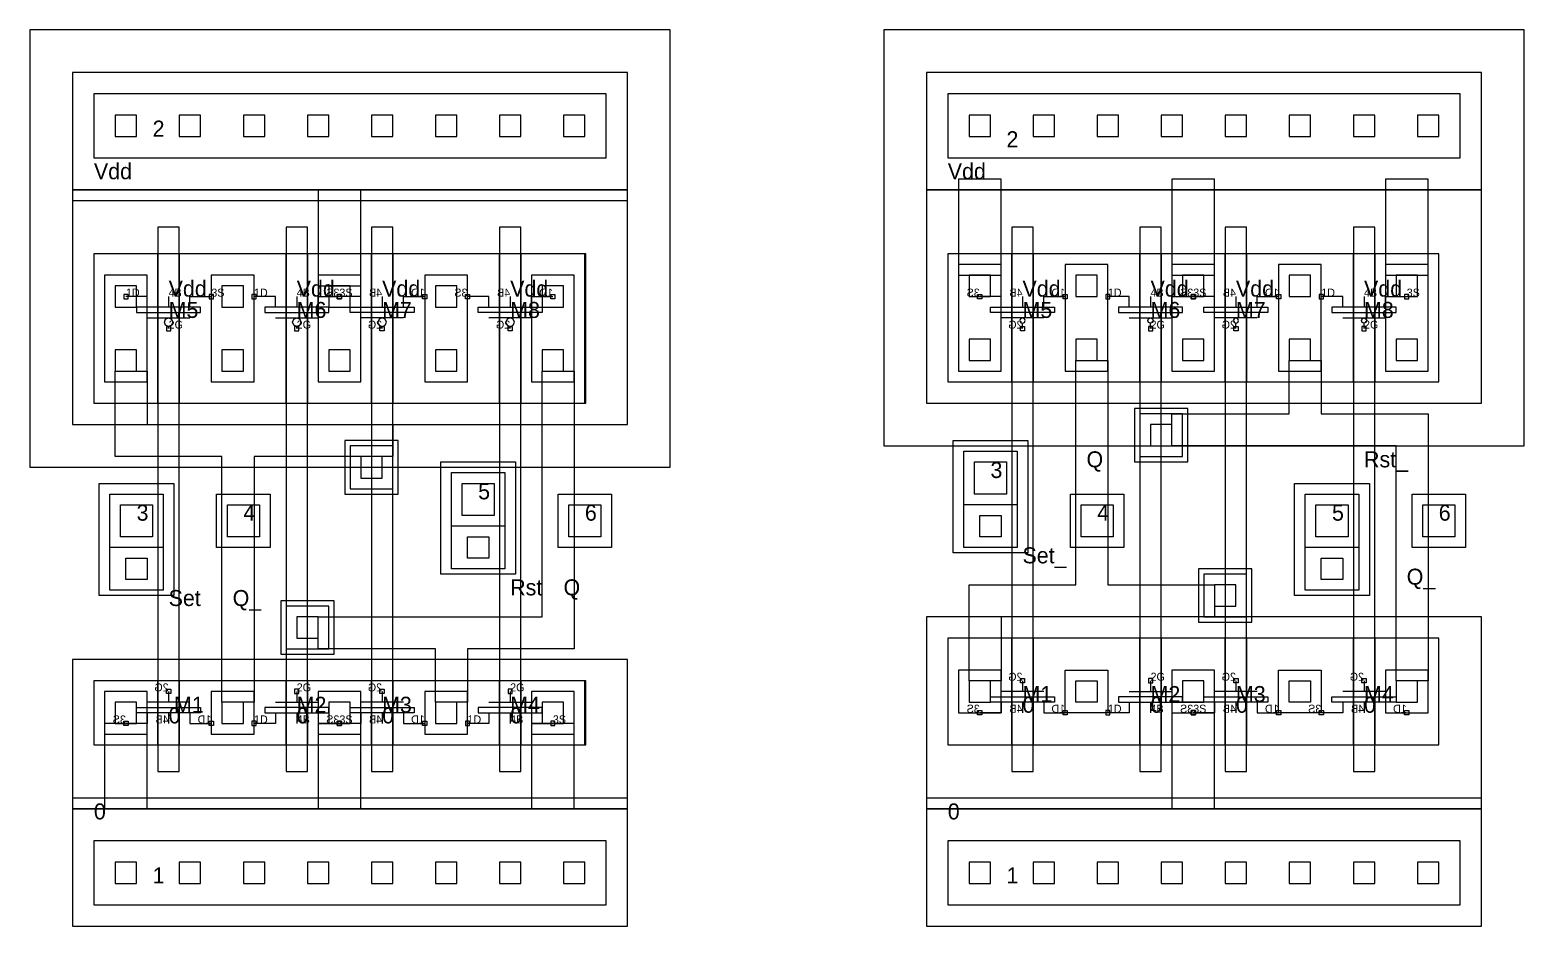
# Model space of a CAD drawing. Extents: x -4 to 794, y 0 to 644.
# Drawn here: x 6 to 146, y 230 to 314 of the extents above; entities that cross this region are included whole.
import ezdxf

# ---------------------------------------------------------------- set-up
doc = ezdxf.new("R2010")
doc.units = 0
for name, color, linetype in [('LAYER1', 7, 'CONTINUOUS'), ('LAYER10', 7, 'CONTINUOUS'), ('LAYER25', 7, 'CONTINUOUS'), ('LAYER4', 7, 'CONTINUOUS'), ('LAYER42', 7, 'CONTINUOUS'), ('LAYER43', 7, 'CONTINUOUS'), ('LAYER44', 7, 'CONTINUOUS'), ('LAYER45', 7, 'CONTINUOUS'), ('LAYER46', 7, 'CONTINUOUS'), ('LAYER49', 7, 'CONTINUOUS'), ('LAYER5', 7, 'CONTINUOUS'), ('LAYER50', 7, 'CONTINUOUS'), ('LAYER51', 7, 'CONTINUOUS'), ('LAYER6', 7, 'CONTINUOUS'), ('LAYER8', 7, 'CONTINUOUS'), ('LAYER9', 7, 'CONTINUOUS')]:
    doc.layers.add(name, color=color, linetype=linetype)

# ---------------------------------------------------------------- blocks, each defined once
blk = doc.blocks.new('CCM1_1')
at = {"layer": 'LAYER25'}
blk.add_lwpolyline([(-1, -1), (1, -1), (1, 1), (-1, 1), (-1, -1)], dxfattribs=at)
at = {"layer": 'LAYER49'}
blk.add_lwpolyline([(-2, -2), (2, -2), (2, 2), (-2, 2), (-2, -2)], dxfattribs=at)
blk = doc.blocks.new('CCM1_2')
at = {"layer": 'LAYER25'}
for points in [[(-1, 5), (1, 5), (1, 7), (-1, 7), (-1, 5)], [(-1, -1), (1, -1), (1, 1), (-1, 1), (-1, -1)]]:
    blk.add_lwpolyline(points, dxfattribs=at)
at = {"layer": 'LAYER49'}
blk.add_lwpolyline([(-2, -2), (2, -2), (2, 8), (-2, 8), (-2, -2)], dxfattribs=at)
blk = doc.blocks.new('CCONT')
at = {"layer": 'LAYER25'}
blk.add_lwpolyline([(-1, -1), (1, -1), (1, 1), (-1, 1), (-1, -1)], dxfattribs=at)
blk = doc.blocks.new('CONT')
at = {"layer": 'LAYER25'}
blk.add_lwpolyline([(-1, -1), (1, -1), (1, 1), (-1, 1), (-1, -1)], dxfattribs=at)
blk = doc.blocks.new('M1V1M2')
at = {"layer": 'LAYER49'}
blk.add_lwpolyline([(-2.5, -2.5), (2.5, -2.5), (2.5, 2.5), (-2.5, 2.5), (-2.5, -2.5)], dxfattribs=at)
at = {"layer": 'LAYER50'}
blk.add_lwpolyline([(-1.5, -1.5), (1.5, -1.5), (1.5, 1.5), (-1.5, 1.5), (-1.5, -1.5)], dxfattribs=at)
at = {"layer": 'LAYER51'}
blk.add_lwpolyline([(-2.5, -2.5), (2.5, -2.5), (2.5, 2.5), (-2.5, 2.5), (-2.5, -2.5)], dxfattribs=at)
blk = doc.blocks.new('NMOS2X6_TOK')
at = {"layer": 'LAYER1'}
for points in [[(0, 2), (0, 1)], [(-2, 0), (-2, -1), (-4, -1)], [(-3, 0), (3, 0), (3, 0.5), (-3, 0.5), (-3, 0)], [(-2, 1), (2, 1)], [(0, 0), (0, -1)], [(2, 0), (2, -1), (4, -1)]]:
    blk.add_lwpolyline(points, dxfattribs=at)
at = {"layer": 'LAYER8'}
blk.add_lwpolyline([(-0.2, 1.8), (0.2, 1.8), (0.2, 2.2), (-0.2, 2.2), (-0.2, 1.8)], dxfattribs=at)
at = {"layer": 'LAYER9'}
for points in [[(-4.2, -1.2), (-3.8, -1.2), (-3.8, -0.8), (-4.2, -0.8), (-4.2, -1.2)], [(3.8, -1.2), (4.2, -1.2), (4.2, -0.8), (3.8, -0.8), (3.8, -1.2)]]:
    blk.add_lwpolyline(points, dxfattribs=at)
at = {"layer": 'LAYER5'}
for s, p in [('2G', (0, 2)), ('1D', (-4, -1)), ('4B', (0, -1)), ('3S', (4, -1))]:
    blk.add_text(s, height=0.75, dxfattribs=at).set_placement(p)
blk = doc.blocks.new('P1CCM1')
at = {"layer": 'LAYER25'}
blk.add_lwpolyline([(-1, -1), (1, -1), (1, 1), (-1, 1), (-1, -1)], dxfattribs=at)
at = {"layer": 'LAYER46'}
blk.add_lwpolyline([(-2.5, -2.5), (2.5, -2.5), (2.5, 2.5), (-2.5, 2.5), (-2.5, -2.5)], dxfattribs=at)
at = {"layer": 'LAYER49'}
blk.add_lwpolyline([(-2, -2), (2, -2), (2, 2), (-2, 2), (-2, -2)], dxfattribs=at)
blk = doc.blocks.new('P1CCM1V1M2')
at = {"layer": 'LAYER25'}
blk.add_lwpolyline([(-1, -5.5), (1, -5.5), (1, -3.5), (-1, -3.5), (-1, -5.5)], dxfattribs=at)
at = {"layer": 'LAYER46'}
blk.add_lwpolyline([(-3.5, -7), (3.5, -7), (3.5, 3.5), (-3.5, 3.5), (-3.5, -7)], dxfattribs=at)
at = {"layer": 'LAYER49'}
blk.add_lwpolyline([(-2.5, -6.5), (2.5, -6.5), (2.5, 2.5), (-2.5, 2.5), (-2.5, -6.5)], dxfattribs=at)
at = {"layer": 'LAYER50'}
blk.add_lwpolyline([(-1.5, -1.5), (1.5, -1.5), (1.5, 1.5), (-1.5, 1.5), (-1.5, -1.5)], dxfattribs=at)
at = {"layer": 'LAYER51'}
blk.add_lwpolyline([(-2.5, -2.5), (2.5, -2.5), (2.5, 2.5), (-2.5, 2.5), (-2.5, -2.5)], dxfattribs=at)
blk = doc.blocks.new('PMOS2X14_TOK')
at = {"layer": 'LAYER1'}
for points in [[(-2, 0), (-2, 1), (-4, 1)], [(-3, -0.5), (3, -0.5), (3, 0), (-3, 0), (-3, -0.5)], [(0, 1), (0, 0)], [(2, 0), (2, 1), (4, 1)], [(-2, -1), (2, -1)], [(0, -1), (0.28, -1.12), (0.4, -1.4), (0.28, -1.68), (0, -1.8), (-0.28, -1.68), (-0.4, -1.4), (-0.28, -1.12), (0, -1)], [(0, -2), (0, -1.8)]]:
    blk.add_lwpolyline(points, dxfattribs=at)
at = {"layer": 'LAYER10'}
for points in [[(-4.2, 0.8), (-3.8, 0.8), (-3.8, 1.2), (-4.2, 1.2), (-4.2, 0.8)], [(3.8, 0.8), (4.2, 0.8), (4.2, 1.2), (3.8, 1.2), (3.8, 0.8)]]:
    blk.add_lwpolyline(points, dxfattribs=at)
at = {"layer": 'LAYER8'}
blk.add_lwpolyline([(-0.2, -2.2), (0.2, -2.2), (0.2, -1.8), (-0.2, -1.8), (-0.2, -2.2)], dxfattribs=at)
at = {"layer": 'LAYER5'}
for s, p in [('1D', (-4, 1)), ('4B', (0, 1)), ('3S', (4, 1)), ('2G', (0, -2))]:
    blk.add_text(s, height=0.75, dxfattribs=at).set_placement(p)
blk = doc.blocks.new('LATCH1')
at = {"layer": 'LAYER10'}
for points in [[(2, 49), (8, 49), (8, 63), (2, 63), (2, 49)], [(10, 49), (20, 49), (20, 63), (10, 63), (10, 49)], [(22, 49), (28, 49), (28, 63), (22, 63), (22, 49)], [(30, 49), (40, 49), (40, 63), (30, 63), (30, 49)], [(42, 49), (48, 49), (48, 63), (42, 63), (42, 49)]]:
    blk.add_lwpolyline(points, dxfattribs=at)
at = {"layer": 'LAYER42'}
blk.add_lwpolyline([(-4, 43), (56, 43), (56, 84), (-4, 84), (-4, 43)], dxfattribs=at)
at = {"layer": 'LAYER43'}
for points in [[(2, 72), (50, 72), (50, 78), (2, 78), (2, 72)], [(2, 49), (48.1, 49), (48.1, 63), (2, 63), (2, 49)], [(2, 17), (48.1, 17), (48.1, 23), (2, 23), (2, 17)], [(2, 2), (50, 2), (50, 8), (2, 8), (2, 2)]]:
    blk.add_lwpolyline(points, dxfattribs=at)
at = {"layer": 'LAYER44'}
for points in [[(0, 47), (52, 47), (52, 69), (0, 69), (0, 47)], [(0, 0), (52, 0), (52, 11), (0, 11), (0, 0)]]:
    blk.add_lwpolyline(points, dxfattribs=at)
at = {"layer": 'LAYER45'}
for points in [[(0, 69), (52, 69), (52, 80), (0, 80), (0, 69)], [(0, 11), (52, 11), (52, 25), (0, 25), (0, 11)]]:
    blk.add_lwpolyline(points, dxfattribs=at)
at = {"layer": 'LAYER46'}
for points in [[(8, 65.5), (8, 48), (8, 14.5), (10, 14.5), (10, 65.5), (8, 65.5)], [(22, 65.5), (20, 65.5), (20, 14.5), (22, 14.5), (22, 65.5)], [(28, 65.5), (28, 48), (28, 14.5), (30, 14.5), (30, 65.5), (28, 65.5)], [(42, 65.5), (40, 65.5), (40, 14.5), (42, 14.5), (42, 65.5)]]:
    blk.add_lwpolyline(points, dxfattribs=at)
at = {"layer": 'LAYER49'}
for points in [[(0, 68), (52, 68), (52, 80), (0, 80), (0, 68)], [(23, 60), (27, 60), (27, 69), (23, 69), (23, 60)], [(4, 52), (7, 52), (7, 47), (30, 47), (30, 44), (17, 44), (17, 21), (14, 21), (14, 44), (4, 44), (4, 52)], [(44, 52), (47, 52), (47, 26), (37, 26), (37, 21), (34, 21), (34, 26), (23, 26), (23, 29), (44, 29), (44, 52)], [(3, 11), (7, 11), (7, 19), (3, 19), (3, 11)], [(23, 11), (27, 11), (27, 19), (23, 19), (23, 11)], [(43, 11), (47, 11), (47, 19), (43, 19), (43, 11)], [(0, 0), (52, 0), (52, 12), (0, 12), (0, 0)]]:
    blk.add_lwpolyline(points, dxfattribs=at)
at = {"layer": 'LAYER9'}
for points in [[(2, 17), (8, 17), (8, 23), (2, 23), (2, 17)], [(10, 17), (20, 17), (20, 23), (10, 23), (10, 17)], [(22, 17), (28, 17), (28, 23), (22, 23), (22, 17)], [(30, 17), (40, 17), (40, 23), (30, 23), (30, 17)], [(42, 17), (48, 17), (48, 23), (42, 23), (42, 17)]]:
    blk.add_lwpolyline(points, dxfattribs=at)
for name, p in [('CCONT', (5, 75)), ('CONT', (11, 75)), ('CONT', (17, 75)), ('CONT', (23, 75)), ('CONT', (29, 75)), ('CONT', (35, 75)), ('CONT', (41, 75)), ('CONT', (47, 75)), ('CCM1_2', (5, 53)), ('CCM1_2', (15, 53)), ('CCM1_2', (25, 53)), ('CCM1_2', (35, 53)), ('CCM1_2', (45, 53)), ('PMOS2X14_TOK', (9, 58)), ('PMOS2X14_TOK', (21, 58)), ('P1CCM1', (28, 43)), ('P1CCM1', (22, 28)), ('NMOS2X6_TOK', (21, 20)), ('NMOS2X6_TOK', (41, 20)), ('CCM1_1', (5, 20)), ('CCM1_1', (15, 20)), ('CCM1_1', (25, 20)), ('CCM1_1', (35, 20)), ('CCM1_1', (45, 20)), ('CCONT', (5, 5)), ('CONT', (11, 5)), ('CONT', (17, 5)), ('CONT', (23, 5)), ('CONT', (29, 5)), ('CONT', (35, 5)), ('CONT', (41, 5)), ('CONT', (47, 5))]:
    blk.add_blockref(name, p)
at = {"xscale": -1}
for name, p in [('PMOS2X14_TOK', (29, 58)), ('PMOS2X14_TOK', (41, 58)), ('P1CCM1V1M2', (38, 40)), ('P1CCM1V1M2', (6, 38)), ('M1V1M2', (16, 38)), ('M1V1M2', (48, 38)), ('NMOS2X6_TOK', (9, 20)), ('NMOS2X6_TOK', (29, 20))]:
    blk.add_blockref(name, p, dxfattribs=at)
at = {"layer": 'LAYER4'}
for s, p in [('Vdd', (2, 70)), ('Vdd', (9, 59)), ('Vdd', (21, 59)), ('Vdd', (29, 59)), ('Vdd', (41, 59)), ('Rst', (41, 31)), ('Q', (46, 31)), ('Set', (9, 30)), ('Q_', (15, 30)), ('0', (9, 19)), ('0', (21, 19)), ('0', (29, 19)), ('0', (41, 19)), ('0', (2, 10))]:
    blk.add_text(s, height=1.5, dxfattribs=at).set_placement(p)
at = {"layer": 'LAYER5'}
for s, p in [('2', (7.5, 74)), ('5', (38, 40)), ('3', (6, 38)), ('4', (16, 38)), ('6', (48, 38)), ('1', (7.5, 4))]:
    blk.add_text(s, height=1.5, dxfattribs=at).set_placement(p)
at = {"layer": 'LAYER6'}
for s, p in [('M5', (9, 57)), ('M6', (21, 57)), ('M7', (29, 57)), ('M8', (41, 57)), ('M1', (9.5, 20)), ('M2', (21, 20)), ('M3', (29, 20)), ('M4', (41, 20))]:
    blk.add_text(s, height=1.5, dxfattribs=at).set_placement(p)
blk = doc.blocks.new('NMOS2X10_TOK')
at = {"layer": 'LAYER1'}
for points in [[(0, 2), (0, 1)], [(-2, 0), (-2, -1), (-4, -1)], [(-3, 0), (3, 0), (3, 0.5), (-3, 0.5), (-3, 0)], [(-2, 1), (2, 1)], [(0, 0), (0, -1)], [(2, 0), (2, -1), (4, -1)]]:
    blk.add_lwpolyline(points, dxfattribs=at)
at = {"layer": 'LAYER8'}
blk.add_lwpolyline([(-0.2, 1.8), (0.2, 1.8), (0.2, 2.2), (-0.2, 2.2), (-0.2, 1.8)], dxfattribs=at)
at = {"layer": 'LAYER9'}
for points in [[(-4.2, -1.2), (-3.8, -1.2), (-3.8, -0.8), (-4.2, -0.8), (-4.2, -1.2)], [(3.8, -1.2), (4.2, -1.2), (4.2, -0.8), (3.8, -0.8), (3.8, -1.2)]]:
    blk.add_lwpolyline(points, dxfattribs=at)
at = {"layer": 'LAYER5'}
for s, p in [('2G', (0, 2)), ('1D', (-4, -1)), ('4B', (0, -1)), ('3S', (4, -1))]:
    blk.add_text(s, height=0.75, dxfattribs=at).set_placement(p)
blk = doc.blocks.new('PMOS2X12_TOK')
at = {"layer": 'LAYER1'}
for points in [[(-2, 0), (-2, 1), (-4, 1)], [(-3, -0.5), (3, -0.5), (3, 0), (-3, 0), (-3, -0.5)], [(0, 1), (0, 0)], [(2, 0), (2, 1), (4, 1)], [(-2, -1), (2, -1)], [(0, -1.5), (-0.18, -1.43), (-0.25, -1.25), (-0.18, -1.07), (0, -1), (0.18, -1.07), (0.25, -1.25), (0.18, -1.43), (0, -1.5)], [(0, -2), (0, -1.5)]]:
    blk.add_lwpolyline(points, dxfattribs=at)
at = {"layer": 'LAYER10'}
for points in [[(-4.2, 0.8), (-3.8, 0.8), (-3.8, 1.2), (-4.2, 1.2), (-4.2, 0.8)], [(3.8, 0.8), (4.2, 0.8), (4.2, 1.2), (3.8, 1.2), (3.8, 0.8)]]:
    blk.add_lwpolyline(points, dxfattribs=at)
at = {"layer": 'LAYER8'}
blk.add_lwpolyline([(-0.2, -2.2), (0.2, -2.2), (0.2, -1.8), (-0.2, -1.8), (-0.2, -2.2)], dxfattribs=at)
at = {"layer": 'LAYER5'}
for s, p in [('1D', (-4, 1)), ('4B', (0, 1)), ('3S', (4, 1)), ('2G', (0, -2))]:
    blk.add_text(s, height=0.75, dxfattribs=at).set_placement(p)
blk = doc.blocks.new('LATCH2')
at = {"layer": 'LAYER10'}
for points in [[(2, 51), (8, 51), (8, 63), (2, 63), (2, 51)], [(10, 51), (20, 51), (20, 63), (10, 63), (10, 51)], [(22, 51), (28, 51), (28, 63), (22, 63), (22, 51)], [(30, 51), (40, 51), (40, 63), (30, 63), (30, 51)], [(42, 51), (48, 51), (48, 63), (42, 63), (42, 51)]]:
    blk.add_lwpolyline(points, dxfattribs=at)
at = {"layer": 'LAYER42'}
blk.add_lwpolyline([(-4, 45), (56, 45), (56, 84), (-4, 84), (-4, 45)], dxfattribs=at)
at = {"layer": 'LAYER43'}
for points in [[(2, 72), (50, 72), (50, 78), (2, 78), (2, 72)], [(2, 51), (28, 51), (28, 63), (2, 63), (2, 51)], [(2, 51), (48, 51), (48, 63), (2, 63), (2, 51)], [(22, 51), (48, 51), (48, 63), (22, 63), (22, 51)], [(2, 17), (48, 17), (48, 27), (2, 27), (2, 17)], [(2, 2), (50, 2), (50, 8), (2, 8), (2, 2)]]:
    blk.add_lwpolyline(points, dxfattribs=at)
at = {"layer": 'LAYER44'}
for points in [[(0, 49), (52, 49), (52, 69), (0, 69), (0, 49)], [(0, 0), (52, 0), (52, 11), (0, 11), (0, 0)]]:
    blk.add_lwpolyline(points, dxfattribs=at)
at = {"layer": 'LAYER45'}
for points in [[(0, 69), (52, 69), (52, 80), (0, 80), (0, 69)], [(0, 11), (52, 11), (52, 29), (0, 29), (0, 11)]]:
    blk.add_lwpolyline(points, dxfattribs=at)
at = {"layer": 'LAYER46'}
for points in [[(8, 65.5), (8, 14.5), (10, 14.5), (10, 65.5), (8, 65.5)], [(20, 65.5), (20, 14.5), (22, 14.5), (22, 30), (22, 47), (22, 65.5), (20, 65.5)], [(28, 65.5), (28, 14.5), (30, 14.5), (30, 65.5), (28, 65.5)], [(40, 65.5), (40, 14.5), (42, 14.5), (42, 30), (42, 47), (42, 65.5), (40, 65.5)]]:
    blk.add_lwpolyline(points, dxfattribs=at)
at = {"layer": 'LAYER49'}
for points in [[(0, 69), (52, 69), (52, 80), (0, 80), (0, 69)], [(3, 61), (7, 61), (7, 70), (3, 70), (3, 61)], [(23, 61), (27, 61), (27, 70), (23, 70), (23, 61)], [(43, 61), (47, 61), (47, 70), (43, 70), (43, 61)], [(14, 53), (17, 53), (17, 32), (27, 32), (27, 29), (7, 29), (7, 23), (4, 23), (4, 32), (14, 32), (14, 53)], [(34, 53), (37, 53), (37, 48), (47, 48), (47, 23), (44, 23), (44, 45), (23, 45), (23, 48), (34, 48), (34, 53)], [(23, 11), (27, 11), (27, 21), (23, 21), (23, 11)], [(0, 0), (52, 0), (52, 12), (0, 12), (0, 0)]]:
    blk.add_lwpolyline(points, dxfattribs=at)
at = {"layer": 'LAYER9'}
for points in [[(2, 17), (8, 17), (8, 27), (2, 27), (2, 17)], [(10, 17), (20, 17), (20, 27), (10, 27), (10, 17)], [(22, 17), (28, 17), (28, 27), (22, 27), (22, 17)], [(30, 17), (40, 17), (40, 27), (30, 27), (30, 17)], [(42, 17), (48, 17), (48, 27), (42, 27), (42, 17)]]:
    blk.add_lwpolyline(points, dxfattribs=at)
for name, p in [('CCONT', (5, 75)), ('CONT', (11, 75)), ('CONT', (17, 75)), ('CONT', (23, 75)), ('CONT', (29, 75)), ('CONT', (35, 75)), ('CONT', (41, 75)), ('CONT', (47, 75)), ('CCM1_2', (5, 54)), ('CCM1_2', (15, 54)), ('CCM1_2', (25, 54)), ('CCM1_2', (35, 54)), ('CCM1_2', (45, 54)), ('PMOS2X12_TOK', (21, 58)), ('PMOS2X12_TOK', (41, 58)), ('P1CCM1', (22, 46)), ('P1CCM1', (28, 31)), ('CCM1_1', (5, 22)), ('CCM1_1', (25, 22)), ('CCM1_1', (45, 22)), ('NMOS2X10_TOK', (21, 21)), ('CCONT', (5, 5)), ('CONT', (11, 5)), ('CONT', (17, 5)), ('CONT', (23, 5)), ('CONT', (29, 5)), ('CONT', (35, 5)), ('CONT', (41, 5)), ('CONT', (47, 5))]:
    blk.add_blockref(name, p)
at = {"xscale": -1}
for name, p in [('PMOS2X12_TOK', (9, 58)), ('PMOS2X12_TOK', (29, 58)), ('P1CCM1V1M2', (6, 42)), ('P1CCM1V1M2', (38, 38)), ('M1V1M2', (16, 38)), ('M1V1M2', (48, 38)), ('CCM1_1', (15, 22)), ('CCM1_1', (35, 22)), ('NMOS2X10_TOK', (9, 21)), ('NMOS2X10_TOK', (29, 21)), ('NMOS2X10_TOK', (41, 21))]:
    blk.add_blockref(name, p, dxfattribs=at)
at = {"layer": 'LAYER4'}
for s, p in [('Vdd', (2, 70)), ('Vdd', (9, 59)), ('Vdd', (21, 59)), ('Vdd', (29, 59)), ('Vdd', (41, 59)), ('Q', (15, 43)), ('Rst_', (41, 43)), ('Set_', (9, 34)), ('Q_', (45, 32)), ('0', (9, 20)), ('0', (21, 20)), ('0', (29, 20)), ('0', (41, 20)), ('0', (2, 10))]:
    blk.add_text(s, height=1.5, dxfattribs=at).set_placement(p)
at = {"layer": 'LAYER5'}
for s, p in [('2', (7.5, 73)), ('3', (6, 42)), ('4', (16, 38)), ('5', (38, 38)), ('6', (48, 38)), ('1', (7.5, 4))]:
    blk.add_text(s, height=1.5, dxfattribs=at).set_placement(p)
at = {"layer": 'LAYER6'}
for s, p in [('M5', (9, 57)), ('M6', (21, 57)), ('M7', (29, 57)), ('M8', (41, 57)), ('M1', (9, 21)), ('M2', (21, 21)), ('M3', (29, 21)), ('M4', (41, 21))]:
    blk.add_text(s, height=1.5, dxfattribs=at).set_placement(p)

msp = doc.modelspace()

# ---------------------------------------------------------------- block references
for name, p in [('LATCH1', (10, 230)), ('LATCH2', (90, 230))]:
    msp.add_blockref(name, p)

doc.saveas('drawing.dxf')
